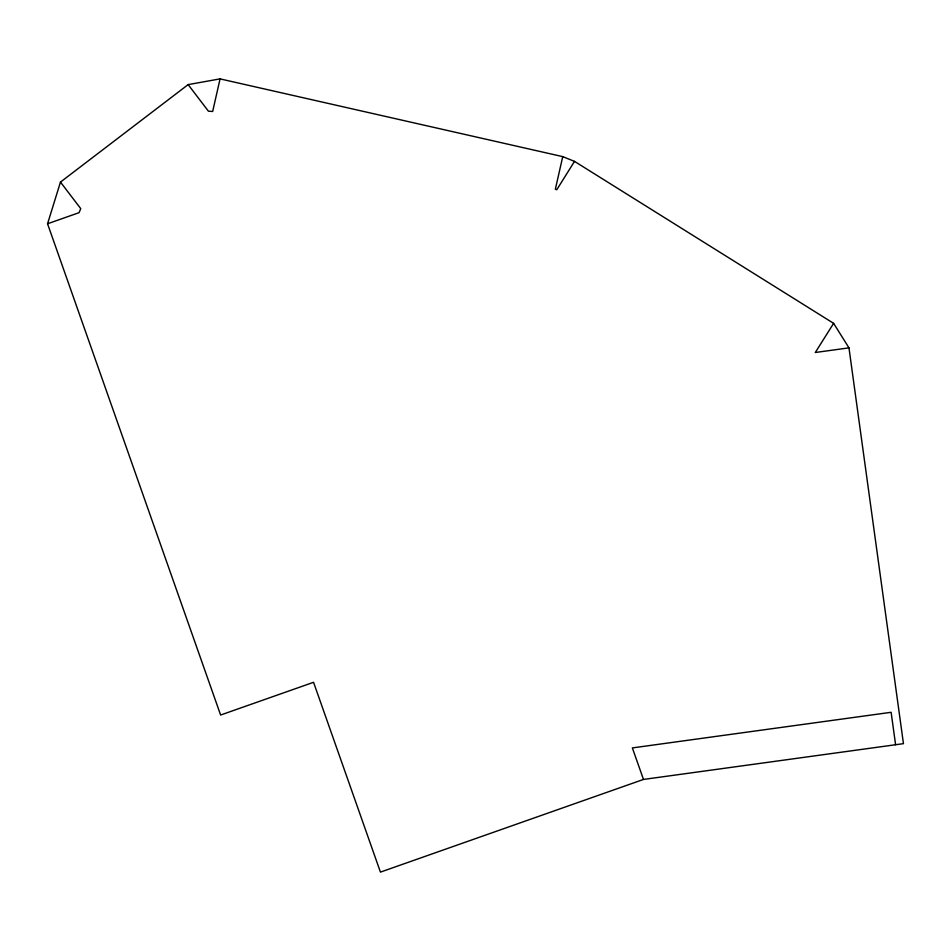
<?xml version="1.0" encoding="UTF-8"?>
<svg xmlns="http://www.w3.org/2000/svg" width="951" height="951" viewBox="0 0 951 951"><rect width="100%" height="100%" fill="white"/><g stroke="black" fill="none" stroke-linecap="round" stroke-linejoin="round"><path stroke-width="1.43" d="M220.061 78.885L212.667 111.481L208.435 111.196L188.143 84.615L60.472 182.081L47.55 223.77L220.62 715.033L313.557 682.295L380.436 872.115L643.482 779.44L903.45 743.658L848.97 347.864L833.623 323.34L574.499 161.373L562.742 156.63L220.061 78.885L188.143 84.615M562.742 156.63L555.348 189.225L556.787 189.713L574.499 161.373M833.623 323.34L815.292 352.5L848.97 347.864M47.55 223.77L79.076 212.667L80.752 208.649L60.472 182.081M643.482 779.44L632.367 747.914L891.123 712.299L895.592 744.74"/></g></svg>
